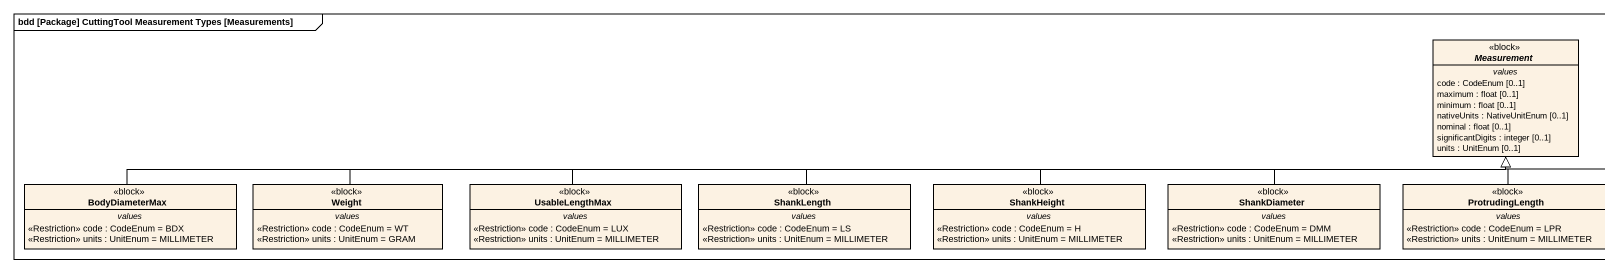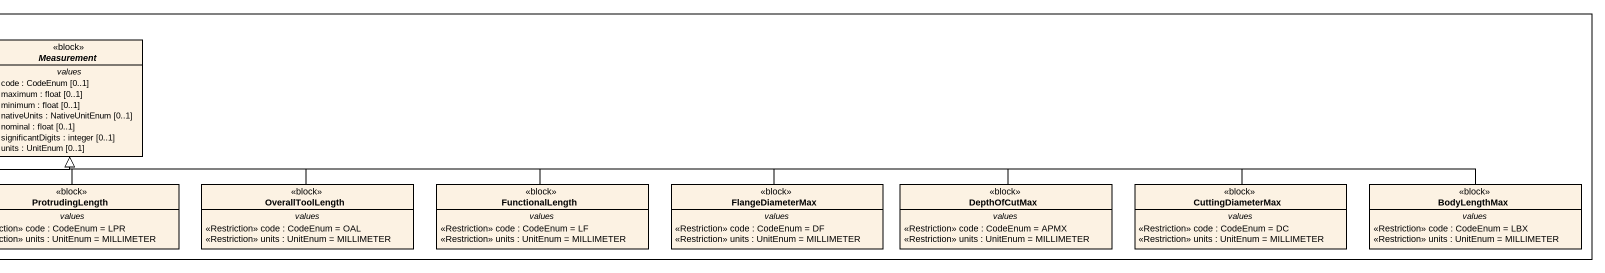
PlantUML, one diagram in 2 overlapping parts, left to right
@startuml
mainframe bdd [Package] CuttingTool Measurement Types [Measurements]
hide circle
hide empty members
abstract class Measurement <<block>> {
  -- values --
  code : CodeEnum [0..1]
  maximum : float [0..1]
  minimum : float [0..1]
  nativeUnits : NativeUnitEnum [0..1]
  nominal : float [0..1]
  significantDigits : integer [0..1]
  units : UnitEnum [0..1]
}
class BodyDiameterMax <<block>> {
  -- values --
  <<Restriction>> code : CodeEnum = BDX
  <<Restriction>> units : UnitEnum = MILLIMETER
}
class Weight <<block>> {
  -- values --
  <<Restriction>> code : CodeEnum = WT
  <<Restriction>> units : UnitEnum = GRAM
}
class UsableLengthMax <<block>> {
  -- values --
  <<Restriction>> code : CodeEnum = LUX
  <<Restriction>> units : UnitEnum = MILLIMETER
}
class ShankLength <<block>> {
  -- values --
  <<Restriction>> code : CodeEnum = LS
  <<Restriction>> units : UnitEnum = MILLIMETER
}
class ShankHeight <<block>> {
  -- values --
  <<Restriction>> code : CodeEnum = H
  <<Restriction>> units : UnitEnum = MILLIMETER
}
class ShankDiameter <<block>> {
  -- values --
  <<Restriction>> code : CodeEnum = DMM
  <<Restriction>> units : UnitEnum = MILLIMETER
}
class ProtrudingLength <<block>> {
  -- values --
  <<Restriction>> code : CodeEnum = LPR
  <<Restriction>> units : UnitEnum = MILLIMETER
}
class OverallToolLength <<block>> {
  -- values --
  <<Restriction>> code : CodeEnum = OAL
  <<Restriction>> units : UnitEnum = MILLIMETER
}
class FunctionalLength <<block>> {
  -- values --
  <<Restriction>> code : CodeEnum = LF
  <<Restriction>> units : UnitEnum = MILLIMETER
}
class FlangeDiameterMax <<block>> {
  -- values --
  <<Restriction>> code : CodeEnum = DF
  <<Restriction>> units : UnitEnum = MILLIMETER
}
class DepthOfCutMax <<block>> {
  -- values --
  <<Restriction>> code : CodeEnum = APMX
  <<Restriction>> units : UnitEnum = MILLIMETER
}
class CuttingDiameterMax <<block>> {
  -- values --
  <<Restriction>> code : CodeEnum = DC
  <<Restriction>> units : UnitEnum = MILLIMETER
}
class BodyLengthMax <<block>> {
  -- values --
  <<Restriction>> code : CodeEnum = LBX
  <<Restriction>> units : UnitEnum = MILLIMETER
}
BodyDiameterMax -right-|> Measurement
Weight -right-|> Measurement
UsableLengthMax -right-|> Measurement
ShankLength -right-|> Measurement
ShankHeight -right-|> Measurement
ShankDiameter -right-|> Measurement
ProtrudingLength -up-|> Measurement
OverallToolLength -left-|> Measurement
FunctionalLength -left-|> Measurement
FlangeDiameterMax -left-|> Measurement
DepthOfCutMax -left-|> Measurement
CuttingDiameterMax -left-|> Measurement
BodyLengthMax -left-|> Measurement
@enduml
